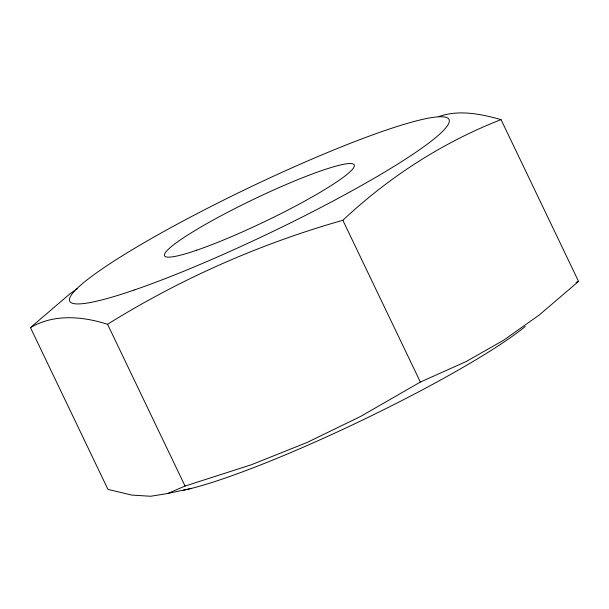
<?xml version="1.0" encoding="UTF-8"?>
<svg xmlns="http://www.w3.org/2000/svg" width="609" height="609" viewBox="0 0 609 609"><rect width="100%" height="100%" fill="white"/><g stroke="black" fill="none" stroke-linecap="round" stroke-linejoin="round"><path stroke-width="0.91" d="M191.668 488.349L167.566 493.541L150.606 496.259L131.78 495.087L107.96 489.392L30.45 327.612L69.677 294.048L74.245 290.82M30.45 327.612C54.018 313.711 82.474 316.277 107.549 324.277C180.683 278.747 259.99 243.806 342.844 220.268C388.816 177.196 442.286 142.521 501.04 119.608L578.55 281.388L539.323 314.952L503.544 340.256L465.908 361.67L420.362 382.049L360.467 416.51L306.807 442.591L251.273 464.781L185.067 486.051L167.566 493.541M75.767 289.739L77.29 288.666M438.937 116.532C459.163 109.437 481.011 114.02 501.04 119.608M576.053 282.454L578.55 281.388M342.844 220.268L420.362 382.049M107.549 324.277L185.067 486.051M525.293 326.416A210.295 24.9 -25.6 0 1 360.224 421.184A210.295 24.9 -25.6 0 1 183.088 490.336M134.132 290.044A210.295 24.9 -25.6 0 0 445.689 127.989A210.295 24.9 -25.6 0 0 198.336 212.983A210.295 24.9 -25.6 0 0 134.132 290.044M196.76 250.192A105.151 12.446 -25.6 0 0 352.542 169.165A105.151 12.446 -25.6 0 0 228.862 211.666A105.151 12.446 -25.6 0 0 196.76 250.192"/></g></svg>
